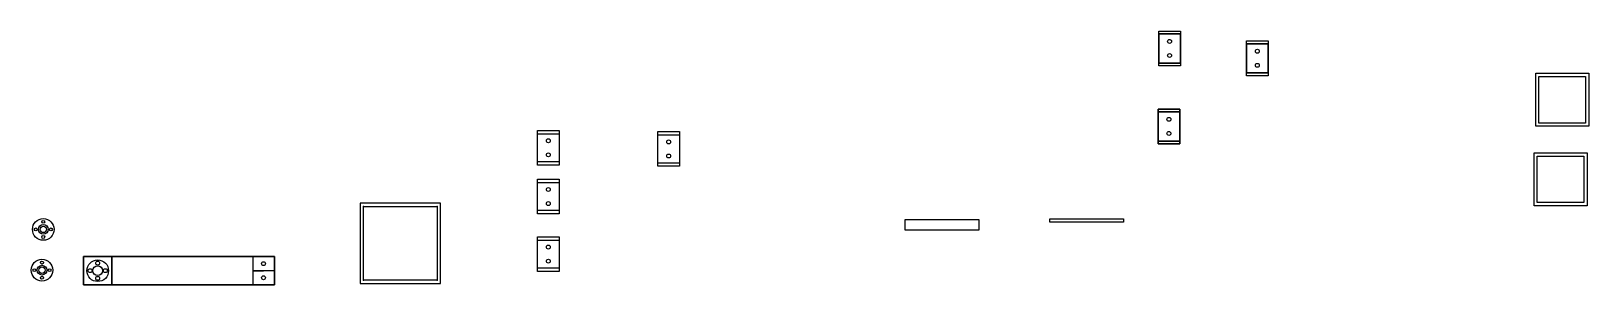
# Model space of a CAD drawing. Header units: millimetres. Extents: x 2 to 1439, y -1 to 233.
import ezdxf

# ---------------------------------------------------------------- set-up
doc = ezdxf.new("R2010")
doc.units = ezdxf.units.MM

msp = doc.modelspace()

# ---------------------------------------------------------------- linework, layer by layer
for p, q in [((305.3, 74.5), (305.3, 0.5)), ((379.3, 74.5), (305.3, 74.5)), ((379.3, 0.5), (379.3, 74.5)), ((50, -0.7), (50, 25.3)), ((50, 25.3), (63, 25.3)), ((63, 25.3), (76, 25.3)), ((76, 25.3), (76, -0.7)), ((76, 25.3), (176, 25.3)), ((226, 25.3), (206, 25.3)), ((206, 25.3), (206, -0.7)), ((226, 12.3), (206, 12.3)), ((206, 12.3), (216, 12.3)), ((305.3, 0.5), (379.3, 0.5)), ((63, -0.7), (50, -0.7)), ((76, -0.7), (63, -0.7))]:
    msp.add_line(p, q)
for points in [[(1042, 233.3), (1062, 233.3), (1062, 201.3), (1042, 201.3)], [(1042, 230.8), (1062, 230.8), (1062, 203.8), (1042, 203.8)], [(1062, 230.8), (1042, 230.8), (1042, 203.8), (1062, 203.8)], [(1123, 224.2), (1143, 224.2), (1143, 192.2), (1123, 192.2)], [(1123, 221.7), (1143, 221.7), (1143, 194.7), (1123, 194.7)], [(1143, 221.7), (1123, 221.7), (1123, 194.7), (1143, 194.7)], [(1389.8, 194.5), (1438.8, 194.5), (1438.8, 145.5), (1389.8, 145.5)], [(1392.8, 191.5), (1435.8, 191.5), (1435.8, 148.5), (1392.8, 148.5)], [(1041.4, 161.4), (1061.4, 161.4), (1061.4, 129.4), (1041.4, 129.4)], [(1061.4, 161.4), (1041.4, 161.4), (1041.4, 158.9), (1061.4, 158.9)], [(1041.4, 158.9), (1061.4, 158.9), (1061.4, 131.9), (1041.4, 131.9)], [(1061.4, 158.9), (1041.4, 158.9), (1041.4, 131.9), (1061.4, 131.9)], [(468.8, 141.7), (488.8, 141.7), (488.8, 109.7), (468.8, 109.7)], [(468.8, 138.7), (488.8, 138.7), (488.8, 112.7), (468.8, 112.7)], [(579.8, 140.6), (599.8, 140.6), (599.8, 108.6), (579.8, 108.6)], [(579.8, 137.6), (599.8, 137.6), (599.8, 111.6), (579.8, 111.6)], [(1061.4, 131.9), (1041.4, 131.9), (1041.4, 129.4), (1061.4, 129.4)], [(1388.3, 121.1), (1437.3, 121.1), (1437.3, 72.1), (1388.3, 72.1)], [(1391.3, 118.1), (1434.3, 118.1), (1434.3, 75.1), (1391.3, 75.1)], [(468.8, 96.7), (488.8, 96.7), (488.8, 64.7), (468.8, 64.7)], [(468.8, 93.7), (488.8, 93.7), (488.8, 67.7), (468.8, 67.7)], [(308.3, 71.5), (376.3, 71.5), (376.3, 3.5), (308.3, 3.5)], [(807.9, 59.6), (875.9, 59.6), (875.9, 49.6), (807.9, 49.6)], [(941.4, 60.1), (1009.4, 60.1), (1009.4, 57.1), (941.4, 57.1)], [(468.8, 43.6), (488.8, 43.6), (488.8, 11.6), (468.8, 11.6)], [(468.8, 40.6), (488.8, 40.6), (488.8, 14.6), (468.8, 14.6)], [(76, 25.3), (63, 25.3), (50, 25.3), (50, -0.7), (63, -0.7), (76, -0.7)], [(76, 25.3), (63, 25.3), (50, 25.3), (50, -0.7), (63, -0.7), (76, -0.7)], [(76, 25.3), (63, 25.3), (50, 25.3), (50, -0.7), (63, -0.7), (76, -0.7)], [(76, 25.3), (226, 25.3), (226, -0.7), (76, -0.7)], [(226, 25.3), (76, 25.3), (76, -0.7), (226, -0.7)], [(226, 25.3), (76, 25.3), (76, -0.7), (226, -0.7)]]:
    msp.add_lwpolyline(points, close=True)
for points in [[(1050.2, 223.8, -1), (1053.8, 223.8, -1)], [(1131.2, 214.7, -1), (1134.8, 214.7, -1)], [(1053.8, 210.8, -1), (1050.2, 210.8, -1)], [(1134.8, 201.7, -1), (1131.2, 201.7, -1)], [(1049.6, 151.9, -1), (1053.2, 151.9, -1)], [(1053.2, 138.9, -1), (1049.6, 138.9, -1)], [(53, 12.3, -1), (73, 12.3, -1)], [(67.5, 12.3, -1), (58.5, 12.3, -1)], [(58.5, 12.3, -1), (67.5, 12.3, -1)], [(67.5, 12.3, -1), (58.5, 12.3, -1)], [(64.8, 19.3, -1), (61.2, 19.3, -1)], [(64.8, 19.3, -1), (61.2, 19.3, -1)], [(64.8, 19.3, -1), (61.2, 19.3, -1)], [(57.8, 12.3, -1), (54.2, 12.3, -1)], [(57.8, 12.3, -1), (54.2, 12.3, -1)], [(57.8, 12.3, -1), (54.2, 12.3, -1)], [(64.8, 5.3, -1), (61.2, 5.3, -1)], [(64.8, 5.3, -1), (61.2, 5.3, -1)], [(64.8, 5.3, -1), (61.2, 5.3, -1)], [(71.8, 12.3, -1), (68.2, 12.3, -1)], [(71.8, 12.3, -1), (68.2, 12.3, -1)], [(71.8, 12.3, -1), (68.2, 12.3, -1)]]:
    msp.add_lwpolyline(points, format="xyb", close=True)
for centre, radius in [((1052, 223.8), 1.8), ((1133, 214.7), 1.8), ((1052, 210.8), 1.8), ((1133, 201.7), 1.8), ((1051.4, 151.9), 1.8), ((478.8, 132.2), 1.8), ((589.8, 131.1), 1.8), ((1051.4, 138.9), 1.8), ((478.8, 119.2), 1.8), ((589.8, 118.1), 1.8), ((478.8, 87.2), 1.8), ((478.8, 74.2), 1.8), ((12.8, 50.4), 10), ((12.8, 57.4), 1.35), ((5.8, 50.4), 1.35), ((12.8, 50.4), 4.5), ((12.8, 50.4), 2.95), ((12.8, 43.4), 1.35), ((19.8, 50.4), 1.35), ((478.8, 34.1), 1.8), ((11.6, 12.8), 10), ((11.6, 12.8), 4.5), ((11.6, 12.8), 2.95), ((11.6, 19.8), 1.35), ((63, 12.3), 4.5), ((63, 19.3), 1.8), ((216, 18.8), 1.8), ((478.8, 21.1), 1.8), ((4.6, 12.8), 1.35), ((11.6, 5.8), 1.35), ((18.6, 12.8), 1.35), ((56, 12.3), 1.8), ((63, 5.3), 1.8), ((70, 12.3), 1.8), ((216, 5.8), 1.8)]:
    msp.add_circle(centre, radius)
for p in [(308.3, 71.5), (376.3, 71.5), (308.3, 3.5), (376.3, 3.5)]:
    msp.add_point(p)

doc.saveas('drawing.dxf')
